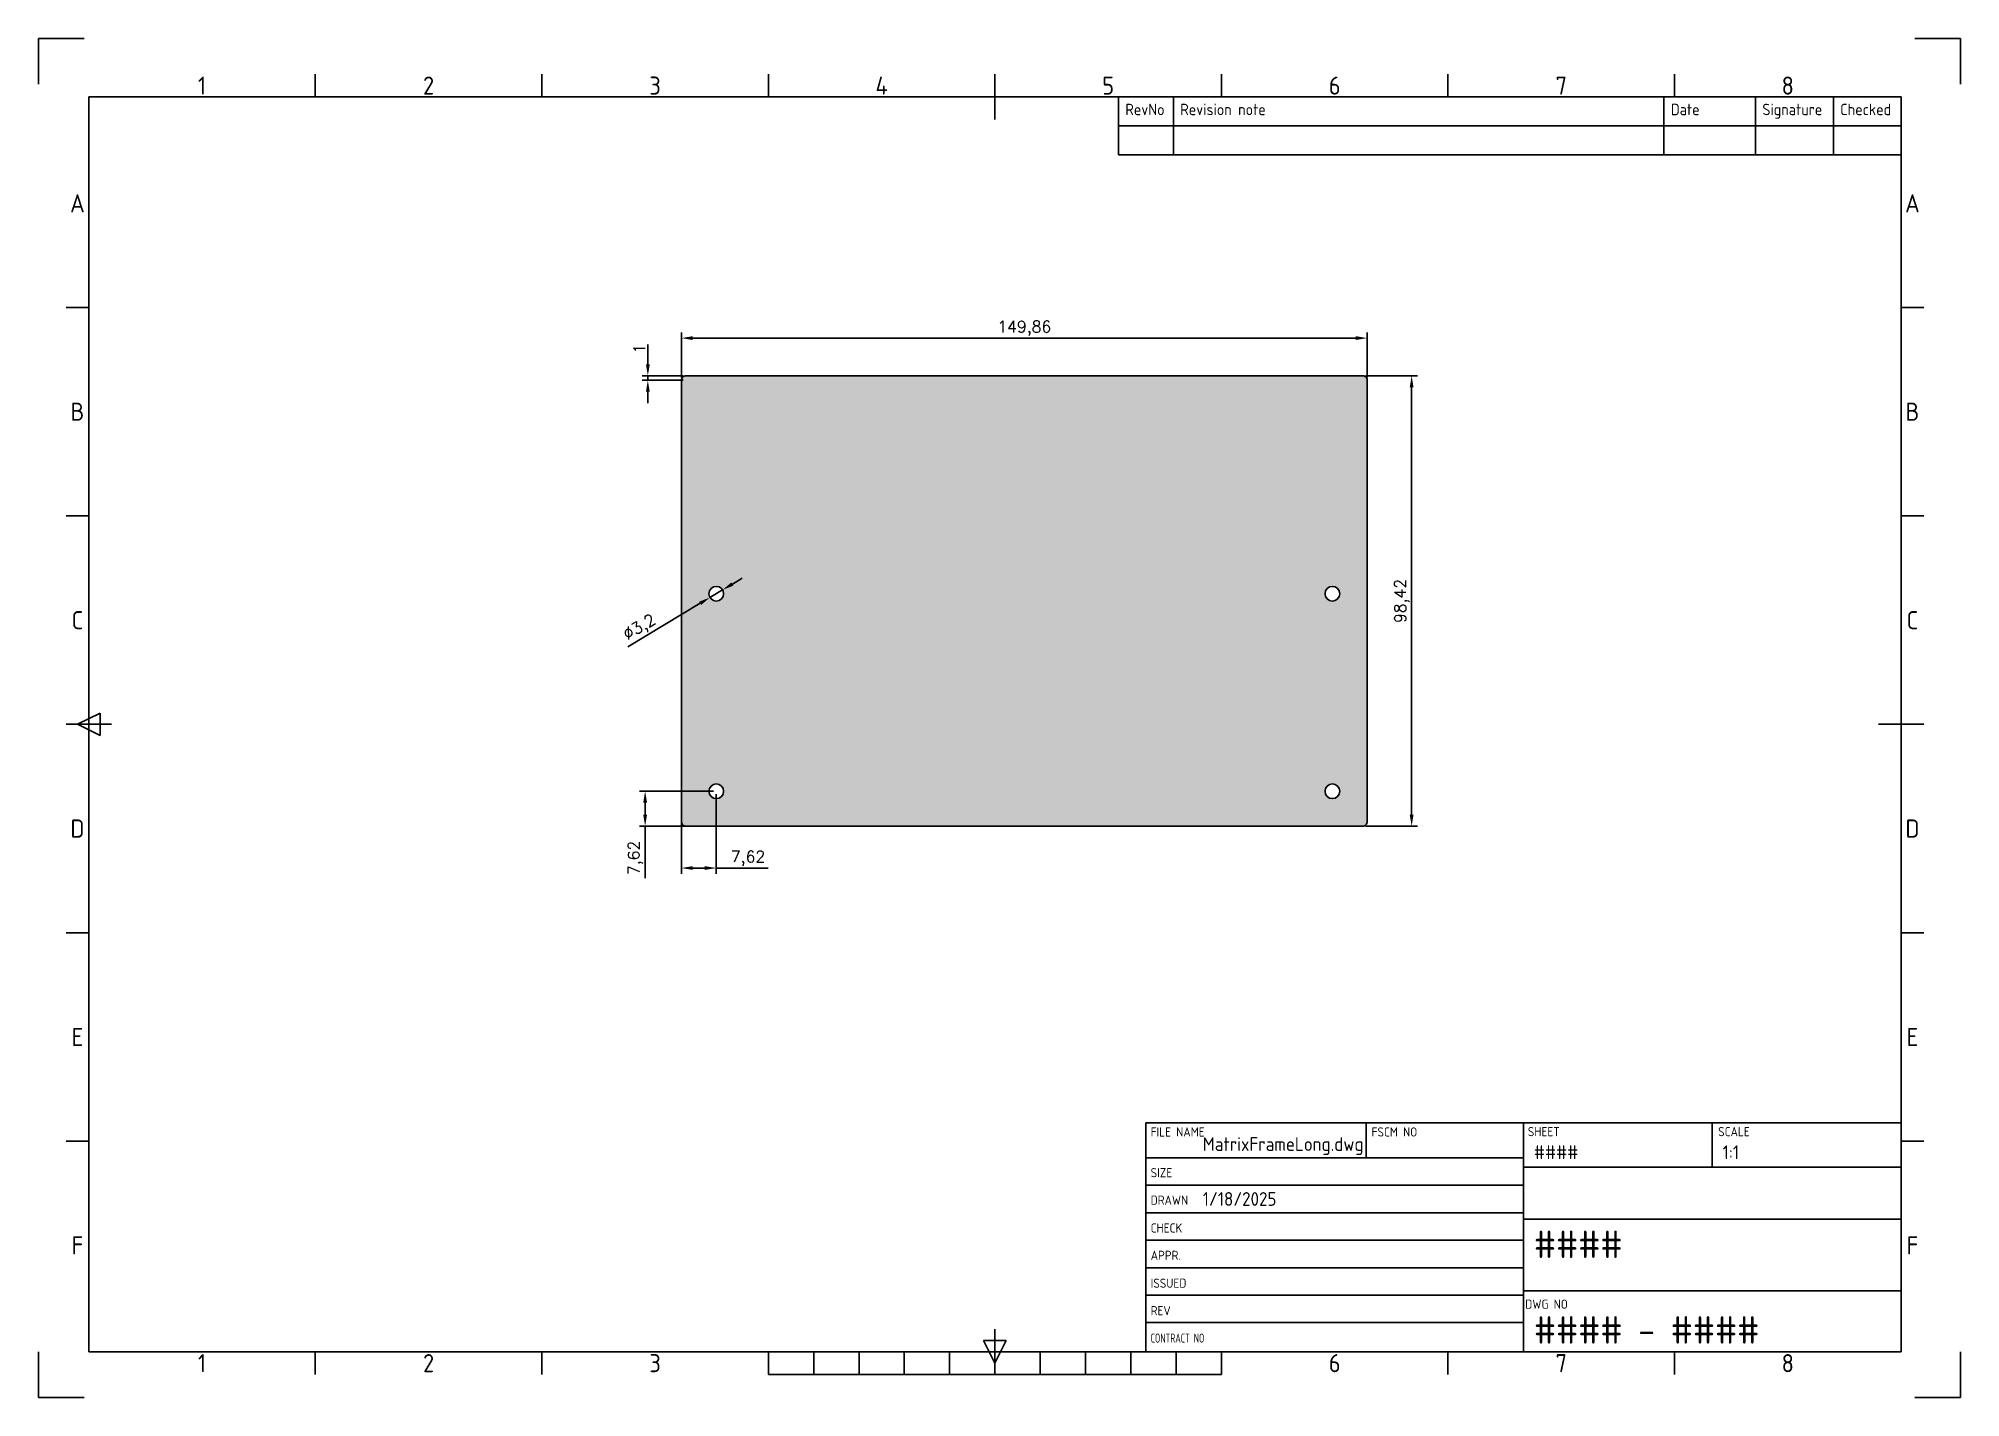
# Paper-space layout 'ISO A3 Title Block' of a CAD drawing. Header units: millimetres. Extents: x 0 to 420, y 0 to 297.
import ezdxf
from ezdxf.enums import TextEntityAlignment as Align

# ---------------------------------------------------------------- set-up
doc = ezdxf.new("R2010")
doc.units = ezdxf.units.MM
doc.layers.add('Title Block', color=7, linetype='Continuous')
doc.styles.add('ACISOTS', font='isocp.shx', dxfattribs={"height": 1})
doc.styles.add('ISO Proportional', font='isocp.shx')
doc.styles.get("Standard").update_dxf_attribs({"font": 'simplex.shx'})
doc.dimstyles.new('ISO-25', dxfattribs={"dimtxt": 2.5, "dimasz": 2.5, "dimexe": 1.25, "dimexo": 0.625, "dimtad": 1, "dimtxsty": 'Standard', "dimcen": 2.5, "dimadec": 0, "dimazin": 0, "dimtfac": 1, "dimtmove": 0, "dimatfit": 3, "dimfxl": 1, "dimarcsym": 0})

# ---------------------------------------------------------------- blocks, each defined once
blk = doc.blocks.new('*T3')
at = {"layer": 'Title Block', "color": 0, "lineweight": -2}
for p, q in [((0, 0), (12, 0)), ((0, 0), (0, -6.33)), ((12, 0), (119.19, 0)), ((12, 0), (12, -6.33)), ((119.19, 0), (139.19, 0)), ((119.19, 0), (119.19, -6.33)), ((139.19, 0), (156.21, 0)), ((139.19, 0), (139.19, -6.33)), ((156.21, 0), (171, 0)), ((156.21, 0), (156.21, -6.33)), ((171, 0), (171, -6.33)), ((0, -6.33), (12, -6.33)), ((0, -6.33), (0, -12.67)), ((12, -6.33), (119.19, -6.33)), ((12, -6.33), (12, -12.67)), ((119.19, -6.33), (139.19, -6.33)), ((119.19, -6.33), (119.19, -12.67)), ((139.19, -6.33), (156.21, -6.33)), ((139.19, -6.33), (139.19, -12.67)), ((156.21, -6.33), (171, -6.33)), ((156.21, -6.33), (156.21, -12.67)), ((171, -6.33), (171, -12.67)), ((0, -12.67), (12, -12.67)), ((12, -12.67), (119.19, -12.67)), ((119.19, -12.67), (139.19, -12.67)), ((139.19, -12.67), (156.21, -12.67)), ((156.21, -12.67), (171, -12.67))]:
    blk.add_line(p, q, dxfattribs=at)
at = {"layer": 'Title Block', "color": 0, "char_height": 2.5, "attachment_point": 1, "style": 'ISO Proportional'}
for s, insert, width in [('RevNo', (1.5, -1.5), 9), ('Revision note', (13.5, -1.5), 104.1871), ('Date', (120.69, -1.5), 17), ('Signature', (140.69, -1.5), 14.0204), ('Checked', (157.71, -1.5), 11.7925)]:
    blk.add_mtext(s, dxfattribs=dict(at, insert=insert, width=width))
blk = doc.blocks.new('Title Block')
at = {"layer": 'Title Block'}
for p, q in [((0, 297), (0, 287)), ((10, 297), (0, 297)), ((420, 297), (410, 297)), ((420, 287), (420, 297)), ((60.5, 284.23), (60.5, 289.18)), ((110, 284.23), (110, 289.18)), ((159.5, 284.23), (159.5, 289.18)), ((209, 279.28), (209, 289.18)), ((258.5, 284.23), (258.5, 289.18)), ((308, 284.23), (308, 289.18)), ((357.5, 284.23), (357.5, 289.18)), ((407, 284.23), (11, 284.23)), ((11, 284.23), (11, 10)), ((407, 10), (407, 284.23)), ((11, 238.19), (6.05, 238.19)), ((411.95, 238.19), (407, 238.19)), ((11, 192.66), (6.05, 192.66)), ((411.95, 192.66), (407, 192.66)), ((6.05, 147.12), (15.95, 147.12)), ((8.52, 147.12), (13.47, 149.59)), ((13.47, 144.64), (8.52, 147.12)), ((13.47, 149.59), (13.47, 144.64)), ((402.05, 147.12), (411.95, 147.12)), ((11, 101.58), (6.05, 101.58)), ((411.95, 101.58), (407, 101.58)), ((407, 60), (242, 60)), ((242, 10), (242, 60)), ((290.14, 60), (290.14, 52.38)), ((324.5, 10), (324.5, 60)), ((365.75, 50.35), (365.75, 60)), ((407, 10), (407, 60)), ((11, 56.03), (6.05, 56.03)), ((411.95, 56.03), (407, 56.03)), ((242, 52.38), (324.5, 52.38)), ((242, 46.38), (324.5, 46.38)), ((407, 50.35), (324.5, 50.35)), ((242, 40.38), (324.5, 40.38)), ((324.5, 39.01), (407, 39.01)), ((242, 34.38), (324.5, 34.38)), ((242, 28.38), (324.5, 28.38)), ((242, 22.38), (324.5, 22.38)), ((324.5, 23.29), (407, 23.29)), ((209, 10), (209, 14.95)), ((242, 16.38), (324.5, 16.38)), ((0, 0), (0, 10)), ((11, 10), (407, 10)), ((60.5, 5.05), (60.5, 10)), ((110, 5.05), (110, 10)), ((159.5, 5.05), (159.5, 10)), ((169.4, 5.05), (169.4, 10)), ((179.3, 5.05), (179.3, 10)), ((189.2, 5.05), (189.2, 10)), ((199.1, 5.05), (199.1, 10)), ((206.53, 12.47), (211.47, 12.47)), ((209, 7.52), (206.53, 12.47)), ((211.47, 12.47), (209, 7.52)), ((209, 10), (209, 5.05)), ((218.9, 5.05), (218.9, 10)), ((228.8, 5.05), (228.8, 10)), ((238.7, 5.05), (238.7, 10)), ((407, 10), (242, 10)), ((248.6, 5.05), (248.6, 10)), ((258.5, 5.05), (258.5, 10)), ((308, 5.05), (308, 10)), ((357.5, 5.05), (357.5, 10)), ((420, 0), (420, 10)), ((159.5, 5.05), (258.5, 5.05)), ((0, 0), (10, 0)), ((420, 0), (410, 0))]:
    blk.add_line(p, q, dxfattribs=at)
blk.add_blockref('*T3', (236, 284.23))
at = {"layer": 'Title Block', "style": 'ISO Proportional'}
for s, p in [('1', (35.75, 286.7)), ('2', (85.25, 286.7)), ('3', (134.75, 286.7)), ('4', (184.25, 286.7)), ('5', (233.75, 286.7)), ('6', (283.25, 286.7)), ('7', (332.75, 286.7)), ('8', (382.25, 286.7)), ('A', (8.52, 260.96)), ('A', (409.48, 260.96)), ('B', (8.52, 215.43)), ('B', (409.48, 215.43)), ('C', (8.52, 169.88)), ('C', (409.48, 169.88)), ('D', (8.52, 124.34)), ('D', (409.48, 124.34)), ('E', (8.52, 78.8)), ('E', (409.48, 78.8)), ('F', (8.52, 33.27)), ('F', (409.48, 33.27)), ('1', (35.75, 7.52)), ('2', (85.25, 7.52)), ('3', (134.75, 7.52)), ('6', (283.25, 7.52)), ('7', (332.75, 7.52)), ('8', (382.25, 7.52))]:
    blk.add_text(s, height=3.96, dxfattribs=at).set_placement(p, align=Align.MIDDLE)
at = {"layer": 'Title Block', "lineweight": 25, "style": 'ACISOTS'}
for s, p in [('FILE NAME', (243.03, 57.04)), ('FSCM NO', (291.3, 57.04)), ('SHEET', (325.45, 57.11)), ('SCALE', (367.03, 57.11)), ('SIZE', (243.03, 48.14)), ('DRAWN', (243.03, 42.14)), ('CHECK', (243.03, 36.05)), ('APPR.', (243.03, 30.08)), ('ISSUED', (243.03, 23.99)), ('REV', (243.03, 17.99))]:
    blk.add_text(s, height=2, dxfattribs=at).set_placement(p)
at = {"layer": 'Title Block', "lineweight": 25, "style": 'ACISOTS', "width": 0.683519}
blk.add_text('CONTRACT NO', height=2, dxfattribs=at).set_placement((243.03, 11.99))
at = {"layer": 'Title Block', "insert": (324.88, 21.41), "char_height": 2, "width": 8.8, "attachment_point": 1, "style": 'ACISOTS'}
blk.add_mtext('DWG NO', dxfattribs=at)
at = {"layer": 'Title Block', "lineweight": 35, "style": 'ACISOTS'}
for tag, p, height in [('FILE_NAME', (254.41, 53.9), 3), ('FSCM_NO', (293.68, 53.04), 3), ('SHEET', (326.77, 52.11), 3), ('SCALE', (368.02, 52.11), 3), ('SIZE', (254.7, 48.23), 3), ('DESIGN_ACTIVITY', (328.79, 43.14), 3.5), ('CHECK_DATE', (254.41, 41.9), 3), ('CHECK_DATE', (254.7, 36.14), 3), ('CHECKED_BY', (277.96, 36.14), 3), ('SHEETNAME', (326.77, 30.48), 6), ('APPROVAL_DATE', (254.7, 30.17), 3), ('APPROVED_BY', (277.96, 30.17), 3), ('ISSUE_DATE', (254.7, 24.08), 3), ('ISSUED_BY', (277.96, 24.08), 3), ('DRAWING_SUBTITLE', (328.79, 25.44), 3), ('REVISION', (254.7, 18.08), 3), ('SHEETNUMBER-NAME', (326.77, 11.76), 6), ('CONTRACT_NO', (254.7, 12.08), 3.5)]:
    blk.add_attdef(tag, p, '', height=height, dxfattribs=at)
blk = doc.blocks.new('*D4')
at = {"color": 0, "lineweight": -2, "transparency": 16777216}
for p, q in [((147.49, 132.49), (131.32, 132.49)), ((132.57, 129.99), (132.57, 127.37)), ((147.49, 124.87), (131.32, 124.87)), ((132.57, 124.87), (132.57, 113.5))]:
    blk.add_line(p, q, dxfattribs=at)
at = {"color": 0, "transparency": 16777216}
for points in [[(132.15, 129.99), (132.99, 129.99), (132.57, 132.49)], [(132.15, 127.37), (132.99, 127.37), (132.57, 124.87)]]:
    blk.add_solid(points, dxfattribs=at)
at = {"layer": 'Defpoints', "color": 0, "transparency": 16777216}
for p in [(148.11, 132.49), (132.57, 124.87), (148.11, 124.87)]:
    blk.add_point(p, dxfattribs=at)
at = {"color": 0, "transparency": 16777216, "insert": (130.46, 117.93), "char_height": 2.5, "attachment_point": 5, "rotation": 90}
blk.add_mtext('7,62', dxfattribs=at)
blk = doc.blocks.new('*D5')
at = {"color": 0, "lineweight": -2, "transparency": 16777216}
for p, q in [((140.49, 131.86), (140.49, 114.46)), ((148.11, 131.86), (148.11, 114.46)), ((142.99, 115.71), (145.61, 115.71)), ((148.11, 115.71), (159.48, 115.71))]:
    blk.add_line(p, q, dxfattribs=at)
at = {"color": 0, "transparency": 16777216}
for points in [[(142.99, 116.13), (142.99, 115.3), (140.49, 115.71)], [(145.61, 116.13), (145.61, 115.3), (148.11, 115.71)]]:
    blk.add_solid(points, dxfattribs=at)
at = {"layer": 'Defpoints', "color": 0, "transparency": 16777216}
for p in [(140.49, 132.49), (148.11, 132.49), (140.49, 115.71)]:
    blk.add_point(p, dxfattribs=at)
at = {"color": 0, "transparency": 16777216, "insert": (155.05, 117.83), "char_height": 2.5, "attachment_point": 5}
blk.add_mtext('7,62', dxfattribs=at)
blk = doc.blocks.new('*D9')
at = {"color": 0, "lineweight": -2, "transparency": 16777216}
for p, q in [((149.49, 176.49), (146.74, 174.84)), ((151.63, 177.78), (153.77, 179.06)), ((128.78, 164.07), (144.6, 173.56))]:
    blk.add_line(p, q, dxfattribs=at)
at = {"color": 0, "transparency": 16777216}
for points in [[(151.42, 178.13), (151.84, 177.42), (149.49, 176.49)], [(144.38, 173.91), (144.81, 173.2), (146.74, 174.84)]]:
    blk.add_solid(points, dxfattribs=at)
at = {"layer": 'Defpoints', "color": 0, "transparency": 16777216}
for p in [(149.49, 176.49), (146.74, 174.84)]:
    blk.add_point(p, dxfattribs=at)
at = {"color": 0, "transparency": 16777216, "insert": (131.45, 168.13), "char_height": 2.5, "attachment_point": 5, "rotation": 30.9602}
blk.add_mtext('∅3,2', dxfattribs=at)
blk = doc.blocks.new('*D10')
at = {"color": 0, "lineweight": -2, "transparency": 16777216}
for p, q in [((133.16, 225.79), (133.16, 230.13)), ((140.87, 223.29), (131.91, 223.29)), ((133.16, 222.29), (133.16, 223.29)), ((140.87, 222.29), (131.91, 222.29)), ((133.16, 219.79), (133.16, 217.29))]:
    blk.add_line(p, q, dxfattribs=at)
at = {"color": 0, "transparency": 16777216}
for points in [[(132.74, 225.79), (133.58, 225.79), (133.16, 223.29)], [(132.74, 219.79), (133.58, 219.79), (133.16, 222.29)]]:
    blk.add_solid(points, dxfattribs=at)
at = {"layer": 'Defpoints', "color": 0, "transparency": 16777216}
for p in [(133.16, 223.29), (141.49, 223.29), (141.49, 222.29)]:
    blk.add_point(p, dxfattribs=at)
at = {"color": 0, "transparency": 16777216, "insert": (131.29, 229.21), "char_height": 2.5, "attachment_point": 5, "rotation": 90}
blk.add_mtext('1', dxfattribs=at)
blk = doc.blocks.new('*D11')
at = {"color": 0, "lineweight": -2, "transparency": 16777216}
for p, q in [((140.49, 222.91), (140.49, 232.77)), ((142.99, 231.52), (287.85, 231.52)), ((290.35, 222.91), (290.35, 232.77))]:
    blk.add_line(p, q, dxfattribs=at)
at = {"color": 0, "transparency": 16777216}
for points in [[(142.99, 231.94), (142.99, 231.1), (140.49, 231.52)], [(287.85, 231.94), (287.85, 231.1), (290.35, 231.52)]]:
    blk.add_solid(points, dxfattribs=at)
at = {"layer": 'Defpoints', "color": 0, "transparency": 16777216}
for p in [(290.35, 231.52), (140.49, 222.29), (290.35, 222.29)]:
    blk.add_point(p, dxfattribs=at)
at = {"color": 0, "transparency": 16777216, "insert": (215.42, 233.63), "char_height": 2.5, "attachment_point": 5}
blk.add_mtext('149,86', dxfattribs=at)
blk = doc.blocks.new('*D13')
at = {"color": 0, "lineweight": -2, "transparency": 16777216}
for p, q in [((289.98, 223.29), (301.31, 223.29)), ((300.06, 220.79), (300.06, 127.37)), ((289.98, 124.87), (301.31, 124.87))]:
    blk.add_line(p, q, dxfattribs=at)
at = {"color": 0, "transparency": 16777216}
for points in [[(299.64, 220.79), (300.47, 220.79), (300.06, 223.29)], [(299.64, 127.37), (300.47, 127.37), (300.06, 124.87)]]:
    blk.add_solid(points, dxfattribs=at)
at = {"layer": 'Defpoints', "color": 0, "transparency": 16777216}
for p in [(289.35, 223.29), (289.35, 124.87), (300.06, 124.87)]:
    blk.add_point(p, dxfattribs=at)
at = {"color": 0, "transparency": 16777216, "insert": (297.94, 174.08), "char_height": 2.5, "attachment_point": 5, "rotation": 90}
blk.add_mtext('98,42', dxfattribs=at)

psp = doc.layouts.new('ISO A3 Title Block')

# ---------------------------------------------------------------- hatches: boundary and pattern name
at = {"true_color": 0xc7c8ca, "transparency": 33554687}
h = psp.add_hatch(color=9, dxfattribs=at)
h.dxf.hatch_style = 1
h.paths.add_polyline_path([(290.354, 222.287, 0.4142136), (289.354, 223.287), (141.494, 223.287, 0.4142136), (140.494, 222.287), (140.494, 125.867, 0.4142136), (141.494, 124.867), (289.354, 124.867, 0.4142136), (290.354, 125.867)])
h.paths.add_polyline_path([(149.714, 175.667, -1), (146.514, 175.667, -1)], flags=16)
h.paths.add_polyline_path([(284.334, 175.667, -1), (281.134, 175.667, -1)], flags=16)
h.paths.add_polyline_path([(149.714, 132.487, -1), (146.514, 132.487, -1)], flags=16)
h.paths.add_polyline_path([(284.334, 132.487, -1), (281.134, 132.487, -1)], flags=16)

# ---------------------------------------------------------------- linework, layer by layer
psp.add_lwpolyline([(141.494, 124.867), (289.354, 124.867, 0.4142136), (290.354, 125.867), (290.354, 222.287, 0.4142136), (289.354, 223.287), (141.494, 223.287, 0.4142136), (140.494, 222.287), (140.494, 125.867, 0.4142136)], format="xyb", close=True)
for centre in [(148.114, 175.667), (282.734, 175.667), (148.114, 132.487), (282.734, 132.487)]:
    psp.add_circle(centre, 1.6)

# ---------------------------------------------------------------- block references
ref = psp.add_blockref('Title Block', (0, 0))
ref.add_attrib('SHEETNAME', '####', (326.775, 30.475), dxfattribs={"layer": 'Title Block', "lineweight": 35, "height": 6, "style": 'ACISOTS'})
ref.add_attrib('SHEETNUMBER-NAME', '#### - ####', (326.775, 11.765), dxfattribs={"layer": 'Title Block', "lineweight": 35, "height": 6, "style": 'ACISOTS'})
ref.add_attrib('SCALE', '1:1', (368.025, 52.113), dxfattribs={"layer": 'Title Block', "lineweight": 35, "height": 3, "style": 'ACISOTS'})
ref.add_attrib('SHEET', '####', (326.775, 52.113), dxfattribs={"layer": 'Title Block', "lineweight": 35, "height": 3, "style": 'ACISOTS'})
ref.add_attrib('FILE_NAME', 'MatrixFrameLong.dwg', (254.412, 53.895), dxfattribs={"layer": 'Title Block', "lineweight": 35, "height": 3, "style": 'ACISOTS'})
ref.add_attrib('CHECK_DATE', '1/18/2025', (254.412, 41.895), dxfattribs={"layer": 'Title Block', "lineweight": 35, "height": 3, "style": 'ACISOTS'})

# ---------------------------------------------------------------- dimensions: what is measured, and where the dimension line sits
dim = psp.add_linear_dim(base=(290.354, 231.52), p1=(140.494, 222.287), p2=(290.354, 222.287), dimstyle='ISO-25')
dim.commit()
dim.dimension.update_dxf_attribs({"geometry": '*D11', "text_midpoint": (215.424, 233.633)})
for base, p1, p2, angle, picture, middle in [((133.161, 223.287), (141.494, 222.287), (141.494, 223.287), 90, '*D10', (131.286, 229.209)), ((300.058, 124.867), (289.354, 223.287), (289.354, 124.867), 270, '*D13', (297.945, 174.077)), ((132.571, 124.867), (148.114, 132.487), (148.114, 124.867), 90, '*D4', (130.458, 117.932))]:
    dim = psp.add_linear_dim(base=base, p1=p1, p2=p2, angle=angle, dimstyle='ISO-25')
    dim.commit()
    dim.dimension.update_dxf_attribs({"geometry": picture, "text_midpoint": middle})
dim = psp.add_diameter_dim_2p(p1=(149.486, 176.49), p2=(146.742, 174.843), dimstyle='ISO-25')
dim.commit()
dim.dimension.update_dxf_attribs({"geometry": '*D9', "text_midpoint": (132.533, 166.319), "dimtype": 163})
dim = psp.add_linear_dim(base=(140.494, 115.713), p1=(148.114, 132.487), p2=(140.494, 132.487), dimstyle='ISO-25')
dim.commit()
dim.dimension.update_dxf_attribs({"geometry": '*D5', "text_midpoint": (155.049, 115.713), "dimtype": 160})

doc.saveas('drawing.dxf')
